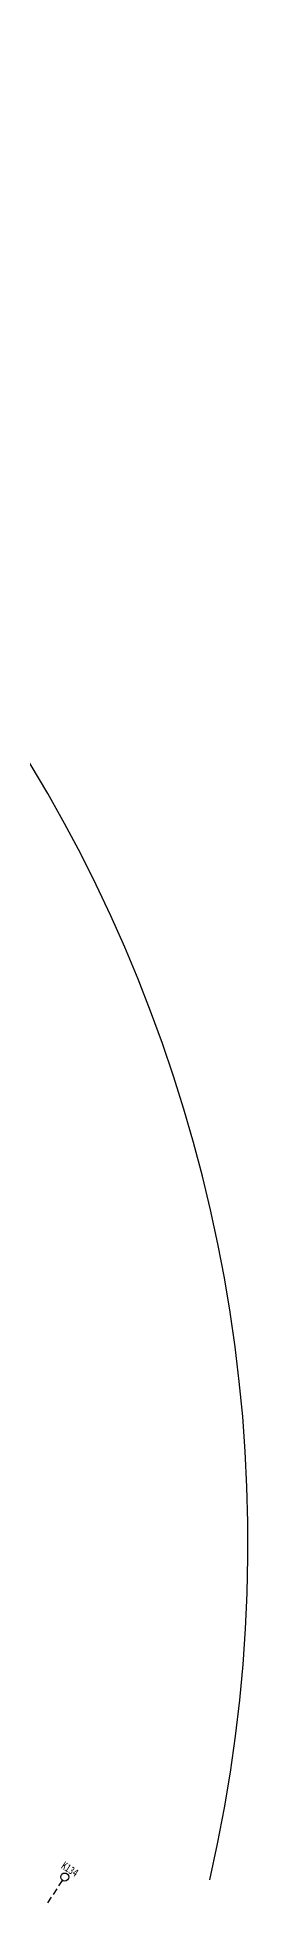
# Model space of a CAD drawing. Header units: inches. Extents: x 510447 to 606954, y 1095553 to 1134812.
# Drawn here: x 585672 to 587251, y 1108309 to 1122298 of the extents above; entities that cross this region are included whole.
import ezdxf

# ---------------------------------------------------------------- set-up
doc = ezdxf.new("R2010")
doc.units = ezdxf.units.IN
doc.header["$MEASUREMENT"] = 0
doc.linetypes.add('Kilométrica grande$1$JIS_02_2.0', pattern=[3, 2, -1])
doc.layers.add('Kilométrica grande$0$0-KM GRANDE', color=220, linetype='Continuous')
doc.styles.add('Kilométrica grande$0$哥Arial', font='Arial.ttf', dxfattribs={"width": 0.8})

# ---------------------------------------------------------------- blocks, each defined once
blk = doc.blocks.new('Kilométrica grande')
at = {"color": 1}
blk.add_arc((575955, 1111002), 11296, 347.1035, 158.1632, dxfattribs=at)
at = {"layer": 'Kilométrica grande$0$0-KM GRANDE', "linetype": 'Kilométrica grande$1$JIS_02_2.0', "lineweight": -3, "ltscale": 25}
blk.add_line((585752, 1108309), (585861, 1108477), dxfattribs=at)
at = {"layer": 'Kilométrica grande$0$0-KM GRANDE'}
blk.add_circle((585878, 1108502), 30, dxfattribs=at)
at = {"layer": 'Kilométrica grande$0$0-KM GRANDE', "linetype": 'Continuous', "lineweight": -3, "insert": (585900, 1108535), "char_height": 60, "attachment_point": 8, "rotation": 326.8323, "style": 'Kilométrica grande$0$哥Arial'}
blk.add_mtext('{\\fSimHei|b0|i0|c134|p2;K134}', dxfattribs=at)

msp = doc.modelspace()

# ---------------------------------------------------------------- block references
msp.add_blockref('Kilométrica grande', (0, 0))

doc.saveas('drawing.dxf')
